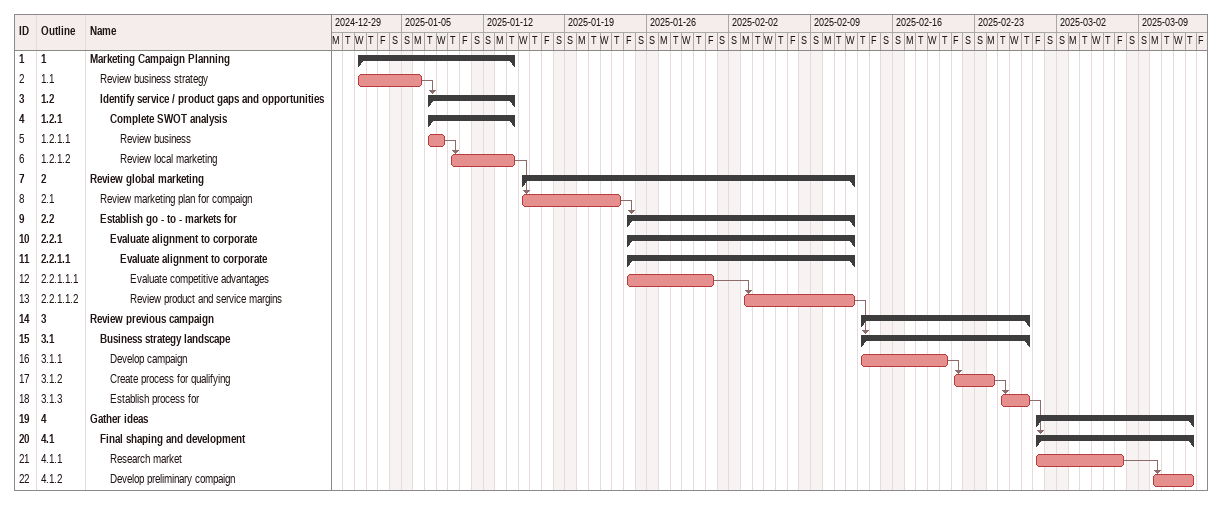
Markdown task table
| ID | WBS | Task | Start | Finish | Predecessors |
|---|---|---|---|---|---|
| 1 | 1 | **Marketing Campaign Planning** | 2025-01-01 | 2025-01-14 |  |
| 2 | 1.1 | Review business strategy | 2025-01-01 | 2025-01-06 |  |
| 3 | 1.2 | **Identify service / product gaps and opportunities** | 2025-01-07 | 2025-01-14 | 2 |
| 4 | 1.2.1 | **Complete SWOT analysis** | 2025-01-07 | 2025-01-14 |  |
| 5 | 1.2.1.1 | Review business | 2025-01-07 | 2025-01-08 |  |
| 6 | 1.2.1.2 | Review local marketing | 2025-01-09 | 2025-01-14 | 5 |
| 7 | 2 | **Review global marketing** | 2025-01-15 | 2025-02-12 |  |
| 8 | 2.1 | Review marketing plan for compaign | 2025-01-15 | 2025-01-23 | 6 |
| 9 | 2.2 | **Establish go - to - markets for** | 2025-01-24 | 2025-02-12 | 8 |
| 10 | 2.2.1 | **Evaluate alignment to corporate** | 2025-01-24 | 2025-02-12 |  |
| 11 | 2.2.1.1 | **Evaluate alignment to corporate** | 2025-01-24 | 2025-02-12 |  |
| 12 | 2.2.1.1.1 | Evaluate competitive advantages | 2025-01-24 | 2025-01-31 |  |
| 13 | 2.2.1.1.2 | Review product and service margins | 2025-02-03 | 2025-02-12 | 12 |
| 14 | 3 | **Review previous campaign** | 2025-02-13 | 2025-02-27 |  |
| 15 | 3.1 | **Business strategy landscape** | 2025-02-13 | 2025-02-27 | 13 |
| 16 | 3.1.1 | Develop campaign | 2025-02-13 | 2025-02-20 |  |
| 17 | 3.1.2 | Create process for qualifying | 2025-02-21 | 2025-02-24 | 16 |
| 18 | 3.1.3 | Establish process for | 2025-02-25 | 2025-02-27 | 17 |
| 19 | 4 | **Gather ideas** | 2025-02-28 | 2025-03-13 |  |
| 20 | 4.1 | **Final shaping and development** | 2025-02-28 | 2025-03-13 | 18 |
| 21 | 4.1.1 | Research market | 2025-02-28 | 2025-03-07 |  |
| 22 | 4.1.2 | Develop preliminary compaign | 2025-03-10 | 2025-03-13 | 21 |
